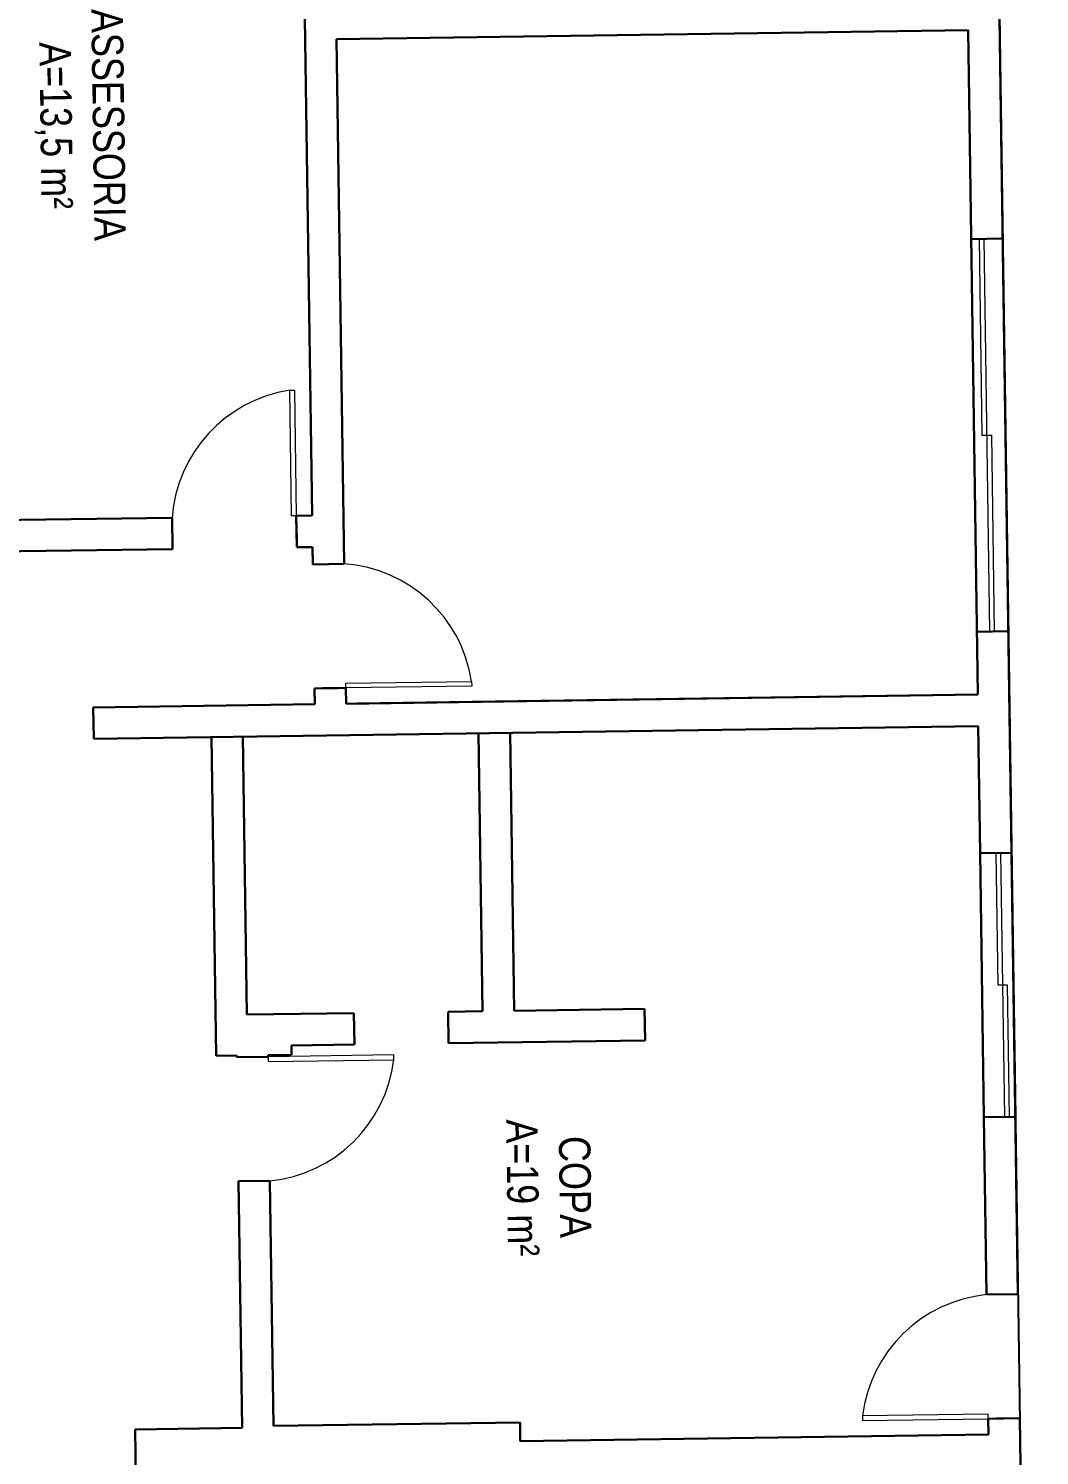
# Model space of a CAD drawing. Header units: metres. Extents: x -71 to 881, y -503 to 661.
# Drawn here: x 207.45 to 213.88, y -244.71 to -235.63 of the extents above; entities that cross this region are included whole.
import ezdxf

# ---------------------------------------------------------------- set-up
doc = ezdxf.new("R2010")
doc.units = ezdxf.units.M
doc.linetypes.add('ACAD_ISO02W100', pattern=[15, 12, -3])
for name, color, linetype, lineweight in [('02. Paredes', 6, 'Continuous', 30), ('03. Esquadria janelas', 2, 'Continuous', 15), ('03. Esquadria Porta', 2, 'Continuous', 15), ('05. Textos', 5, 'Continuous', 0), ('08. Projeção', 1, 'ACAD_ISO02W100', 5)]:
    doc.layers.add(name, color=color, linetype=linetype, lineweight=lineweight)
doc.styles.add('ESC 1.100', font='ARIALN.TTF', dxfattribs={"height": 0.2})

msp = doc.modelspace()

# ---------------------------------------------------------------- linework, layer by layer
for p, q in [((209.4596, -239.0346), (209.4589, -238.9846)), ((209.471, -239.8245), (209.321, -239.8267)), ((213.7066, -240.8735), (213.7308, -242.5533))]:
    msp.add_line(p, q)
msp.add_lwpolyline([(200.7991, -228.6685), (213.5278, -228.4848), (213.8839, -253.1622), (201.2052, -253.3452), (200.7991, -228.6685)])
at = {"layer": '02. Paredes'}
for p, q in [((213.5278, -228.4848), (213.7471, -243.6832)), ((209.2551, -238.7275), (209.184, -233.798)), ((213.431, -235.6369), (209.4114, -235.6949)), ((209.4114, -235.6949), (209.4596, -239.0346)), ((213.431, -235.6369), (213.492, -239.8665)), ((213.6501, -236.9639), (213.4502, -236.9668)), ((208.3652, -238.7404), (206.5054, -238.7672)), ((208.3652, -238.7404), (208.3681, -238.9403)), ((209.2551, -238.7275), (209.1551, -238.729)), ((209.1573, -238.8789), (209.1551, -238.729)), ((209.1551, -238.729), (209.158, -238.9289)), ((208.3681, -238.9403), (206.8783, -238.9618)), ((209.258, -238.9275), (209.158, -238.9289)), ((209.2595, -239.0275), (209.258, -238.9275)), ((209.2596, -239.0375), (209.258, -238.9275)), ((209.4596, -239.0346), (209.2596, -239.0375)), ((213.6862, -239.4636), (213.4862, -239.4665)), ((209.471, -239.8245), (209.271, -239.8274)), ((209.471, -239.8245), (209.271, -239.8274)), ((209.421, -239.8252), (209.271, -239.8274)), ((209.271, -239.8274), (209.2725, -239.9274)), ((209.4724, -239.9245), (209.471, -239.8245)), ((213.492, -239.8665), (209.4724, -239.9245)), ((213.492, -239.8665), (209.5424, -239.9235)), ((209.2725, -239.9274), (207.8626, -239.9477)), ((207.8655, -240.1477), (207.8626, -239.9477)), ((213.4949, -240.0665), (207.8655, -240.1477)), ((208.6154, -240.1369), (208.6447, -242.1667)), ((208.8154, -240.134), (208.8409, -241.9038)), ((210.3152, -240.1124), (210.3408, -241.8822)), ((210.5152, -240.1095), (210.5408, -241.8793)), ((213.4949, -240.0665), (213.5066, -240.8764)), ((213.5066, -240.8764), (213.7066, -240.8735)), ((213.5066, -240.8764), (213.5308, -242.5562)), ((213.7066, -240.8735), (213.5566, -240.8757)), ((211.3713, -241.8673), (210.5408, -241.8793)), ((211.3713, -241.8673), (211.3742, -242.0673)), ((208.8409, -241.9038), (209.5215, -241.894)), ((209.5215, -241.894), (209.5244, -242.094)), ((210.3408, -241.8822), (210.1215, -241.8853)), ((210.1215, -241.8853), (210.1244, -242.0853)), ((209.5244, -242.094), (209.1245, -242.0997)), ((209.1245, -242.0997), (209.1253, -242.1597)), ((211.3742, -242.0673), (210.1244, -242.0853)), ((208.7754, -242.1648), (208.6447, -242.1667)), ((208.7755, -242.1748), (208.7754, -242.1648)), ((208.9755, -242.1719), (208.7755, -242.1748)), ((208.9255, -242.1726), (208.7755, -242.1748)), ((209.1253, -242.1597), (208.9753, -242.1619)), ((208.9755, -242.1719), (208.9753, -242.1619)), ((213.5308, -242.5562), (213.7308, -242.5533)), ((213.5308, -242.5562), (213.5471, -243.6861)), ((208.9869, -242.9618), (208.7869, -242.9647)), ((208.7869, -242.9647), (208.8096, -244.5345)), ((208.9869, -242.9618), (209.0094, -244.5217)), ((213.5471, -243.6861), (213.7471, -243.6832)), ((210.5786, -244.499), (209.0094, -244.5217)), ((210.5786, -244.499), (210.5803, -244.619)), ((210.5803, -244.619), (210.5786, -244.499)), ((213.5585, -244.476), (213.7585, -244.4731)), ((213.5585, -244.476), (213.7585, -244.4731)), ((213.5585, -244.476), (213.56, -244.576)), ((213.6085, -244.4753), (213.7585, -244.4731)), ((213.7585, -244.4731), (213.7906, -246.6929)), ((208.129, -244.5444), (208.8096, -244.5345)), ((208.129, -244.5444), (208.1334, -244.8543)), ((213.56, -244.576), (210.5803, -244.619))]:
    msp.add_line(p, q, dxfattribs=at)
at = {"layer": '03. Esquadria janelas'}
for p, q in [((213.5002, -236.9661), (213.5182, -238.2159)), ((213.5302, -236.9656), (213.5662, -239.4654)), ((213.5182, -238.2159), (213.5782, -238.2151)), ((213.5782, -238.2151), (213.5962, -239.4649)), ((213.6066, -240.8749), (213.6187, -241.7149)), ((213.6366, -240.8745), (213.6608, -242.5543)), ((213.6187, -241.7149), (213.6787, -241.714)), ((213.6787, -241.714), (213.6908, -242.5539))]:
    msp.add_line(p, q, dxfattribs=at)
at = {"layer": '03. Esquadria Porta'}
for points in [[(209.1136, -237.9295), (209.1436, -237.929), (209.1551, -238.729), (209.1251, -238.7294)], [(210.2705, -239.783), (210.2709, -239.813), (209.471, -239.8245), (209.4706, -239.7945)], [(209.7758, -242.1904), (209.7754, -242.1604), (208.9755, -242.1719), (208.9759, -242.2019)], [(212.7582, -244.4576), (212.7586, -244.4876), (213.5585, -244.476), (213.5581, -244.446)]]:
    msp.add_lwpolyline(points, close=True, dxfattribs=at)
at = {"layer": '08. Projeção'}
for centre, start, end in [((209.2462, -238.8026), 98.63588, 175.9555), ((209.3973, -239.9156), 8.63588, 85.9555), ((208.8992, -242.083), 275.69828, 353.01789), ((213.6348, -244.5649), 95.69828, 173.01789)]:
    msp.add_arc(centre, 0.8832, start, end, dxfattribs=at)

# ---------------------------------------------------------------- texts
at = {"layer": '05. Textos', "char_height": 0.2, "width": 6.866758, "attachment_point": 2, "rotation": 270.79662, "style": 'ESC 1.100'}
for s, insert in [('ASSESSORIA\\PA=13,5 m²', (208.0606, -236.2386)), ('COPA\\PA=19 m²', (211.0297, -242.9993))]:
    msp.add_mtext(s, dxfattribs=dict(at, insert=insert))

doc.saveas('drawing.dxf')
